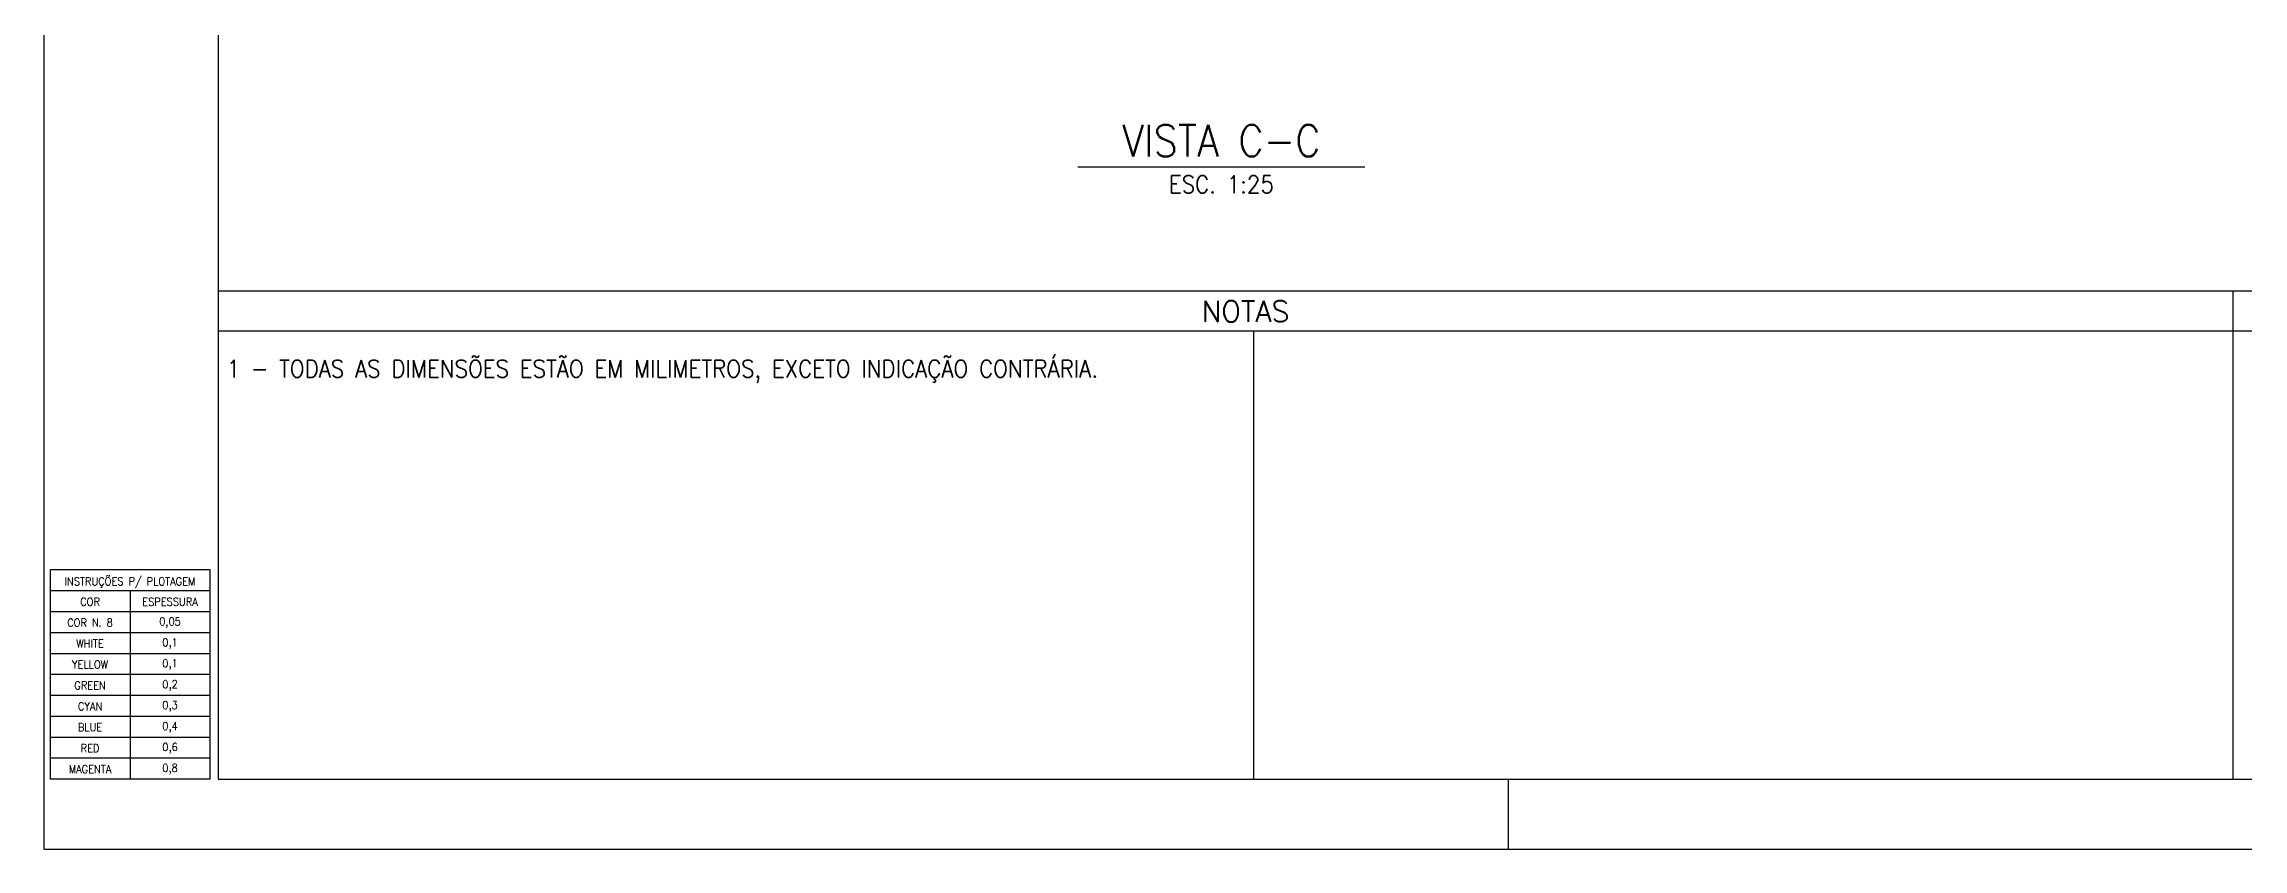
# Model space of a CAD drawing. Extents: x 0 to 21025, y 0 to 14850.
# Drawn here: x 0 to 7885, y 0 to 2885 of the extents above; entities that cross this region are included whole.
import ezdxf
from ezdxf.enums import TextEntityAlignment as Align

# ---------------------------------------------------------------- set-up
doc = ezdxf.new("R2010")
doc.units = 0
doc.header["$LTSCALE"] = 200
doc.header["$MEASUREMENT"] = 0
for name, color, linetype in [('FRL2', 2, 'Continuous'), ('FRL4', 4, 'Continuous'), ('FRL5', 5, 'Continuous'), ('FRL6', 6, 'Continuous'), ('FRL7', 7, 'Continuous'), ('FRR120', 5, 'Continuous'), ('FRR140', 5, 'Continuous'), ('FRR175', 1, 'Continuous'), ('FRR80', 3, 'Continuous'), ('M2', 2, 'Continuous'), ('M3', 3, 'Continuous'), ('M5', 5, 'Continuous')]:
    doc.layers.add(name, color=color, linetype=linetype)
doc.styles.add('100CL', font='romans.shx', dxfattribs={"width": 0.9, "height": 375})
doc.styles.add('175CL', font='ROMANS.shx', dxfattribs={"width": 0.9, "height": 600})
doc.styles.add('R120', font='simplex.shx')
doc.styles.add('R140', font='simplex.shx', dxfattribs={"height": 3.5})
doc.styles.add('R80', font='simplex.shx', dxfattribs={"height": 2})
doc.styles.add('ROMANS', font='romans.shx')

# ---------------------------------------------------------------- blocks, each defined once
blk = doc.blocks.new('A1')
at = {"layer": 'FRL2'}
for p, q in [((173.5, 10), (173.5, 74.3)), ((210, 10), (210, 0))]:
    blk.add_line(p, q, dxfattribs=at)
at = {"layer": 'FRL4', "linetype": 'Continuous'}
blk.add_line((25, 74.3), (471, 74.3), dxfattribs=at)
at = {"layer": 'FRL5'}
blk.add_line((25, 80), (831, 80), dxfattribs=at)
at = {"layer": 'FRL5', "linetype": 'Continuous'}
blk.add_line((314, 10), (314, 80), dxfattribs=at)
at = {"layer": 'FRL6', "linetype": 'Continuous'}
for p, q in [((25, 584), (25, 10)), ((25, 10), (831, 10))]:
    blk.add_line(p, q, dxfattribs=at)
at = {"layer": 'FRL7', "linetype": 'Continuous'}
for p, q in [((0, 594), (0, 0)), ((0, 0), (841, 0))]:
    blk.add_line(p, q, dxfattribs=at)
at = {"layer": 'FRL7'}
for p, q in [((23.82, 40), (0.87, 40)), ((23.82, 37), (0.87, 37)), ((12.34, 37), (12.34, 10)), ((23.82, 34), (0.87, 34)), ((23.82, 31), (0.87, 31)), ((23.82, 28), (0.87, 28)), ((23.82, 25), (0.87, 25)), ((23.82, 22), (0.87, 22)), ((23.82, 19), (0.87, 19)), ((23.82, 16), (0.87, 16)), ((23.82, 13), (0.87, 13)), ((23.82, 10), (0.87, 10))]:
    blk.add_line(p, q, dxfattribs=at)
for points in [[(0.87, 40), (0.87, 10)], [(23.82, 10), (23.82, 40)]]:
    blk.add_lwpolyline(points, dxfattribs=at)
at = {"layer": 'FRL7', "style": 'ROMANS', "width": 0.9}
for s, height, p in [('INSTRUÇÕES P/ PLOTAGEM', 1.1474, (12.34, 38.33)), ('COR', 1.147, (6.61, 35.45)), ('ESPESSURA', 1.147, (18.08, 35.45)), ('COR N. 8', 1.147, (6.61, 32.45)), ('0,05', 1.147, (18.08, 32.45)), ('WHITE', 1.147, (6.61, 29.45)), ('0,1', 1.147, (18.08, 29.45)), ('YELLOW', 1.147, (6.61, 26.45)), ('0,1', 1.147, (18.08, 26.45)), ('GREEN', 1.147, (6.61, 23.45)), ('0,2', 1.147, (18.08, 23.45)), ('CYAN', 1.147, (6.61, 20.45)), ('0,3', 1.147, (18.08, 20.45)), ('BLUE', 1.147, (6.61, 17.45)), ('0,4', 1.147, (18.08, 17.45)), ('RED', 1.147, (6.61, 14.45)), ('0,6', 1.147, (18.08, 14.45)), ('MAGENTA', 1.147, (6.61, 11.45)), ('0,8', 1.147, (18.08, 11.45))]:
    blk.add_text(s, height=height, dxfattribs=at).set_placement(p, align=Align.MIDDLE)
at = {"layer": 'FRR120', "style": 'R120'}
blk.add_text('NOTAS', height=3, dxfattribs=at).set_placement((166.02, 75.57))
for tag, p in [('FASE_DO_PROJETO', (659, 46.29)), ('ÁREA_E/OU_SUBÁREA', (659, 40.79)), ('TÍTULO_DO_DESENHO', (659, 35.29)), ('SUBTÍTULO_1_DO_DESENHO', (659, 29.79)), ('SUBTÍTULO_2_DO_DESENHO', (659, 24.29))]:
    blk.add_attdef(tag, p, '', height=3, dxfattribs=at)
at = {"layer": 'FRR140', "style": 'R140', "width": 0.91}
for tag, p in [('ESCALA', (671, 14.35)), ('REVISÃO', (823.5, 14.68))]:
    blk.add_attdef(tag, text='', height=3.5, dxfattribs=at).set_placement(p, align=Align.MIDDLE)
for tag, p in [('NÚMERO_DA_CONTRATADA', (687.72, 12.6)), ('NUMERO_CBMM', (752.89, 12.6))]:
    blk.add_attdef(tag, p, '', height=3.5, dxfattribs=at)
at = {"layer": 'FRR175', "style": 'R120'}
for tag, p in [('CLASSIFICAÇÃO', (811.83, 67.73)), ('PROJETO', (716.31, 53.59)), ('N_PROJ_SE', (793.5, 53.59)), ('SE', (820.69, 53.59))]:
    blk.add_attdef(tag, text='', height=3, dxfattribs=at).set_placement(p, align=Align.MIDDLE_CENTER)
at = {"layer": 'FRR80', "style": 'R80'}
for tag, p in [('8A_REV', (476, 77.07)), ('EMIS.', (486, 77.07)), ('PROJ.', (585, 77.07)), ('DES.', (597, 77.07)), ('VER.', (609, 77.07)), ('APR.', (621, 77.07)), ('AUT.', (633.01, 77.07)), ('7A_REV', (476, 71.37)), ('EMIS.', (486, 71.37)), ('PROJ.', (585, 71.37)), ('DES.', (597, 71.37)), ('VER.', (609, 71.37)), ('APR.', (621, 71.37)), ('AUT.', (633.01, 71.37)), ('6A_REV', (476, 65.67)), ('EMIS.', (486, 65.67)), ('PROJ.', (585, 65.67)), ('DES.', (597, 65.67)), ('VER.', (609, 65.67)), ('APR.', (621, 65.67)), ('AUT.', (633.01, 65.67)), ('5A_REV', (476, 59.97)), ('EMIS.', (486, 59.97)), ('PROJ.', (585, 59.97)), ('DES.', (597, 59.97)), ('VER.', (609, 59.97)), ('APR.', (621, 59.97)), ('AUT.', (633.01, 59.97)), ('4A_REV', (476, 54.27)), ('EMIS.', (486, 54.27)), ('PROJ.', (585, 54.27)), ('DES.', (597, 54.27)), ('VER.', (609, 54.27)), ('APR.', (621, 54.27)), ('AUT.', (633.01, 54.27)), ('3A_REV', (476, 48.57)), ('EMIS.', (486, 48.57)), ('PROJ.', (585, 48.57)), ('DES.', (597, 48.57)), ('VER.', (609, 48.57)), ('APR.', (621, 48.57)), ('AUT.', (633.01, 48.57)), ('2A_REV', (476, 42.87)), ('EMIS.', (486, 42.87)), ('PROJ.', (585, 42.87)), ('DES.', (597, 42.87)), ('VER.', (609, 42.87)), ('APR.', (621, 42.87)), ('AUT.', (633.01, 42.87)), ('1a_REV', (476, 37.17)), ('EMIS.', (486, 37.17)), ('PROJ.', (585, 37.17)), ('DES.', (597, 37.17)), ('VER.', (609, 37.17)), ('APR.', (621, 37.17)), ('AUT.', (633.01, 37.17))]:
    blk.add_attdef(tag, text='', height=2, dxfattribs=at).set_placement(p, align=Align.MIDDLE)
for p in [(492.61, 76.08), (492.61, 70.38), (492.61, 64.68), (492.61, 58.98), (492.61, 53.28), (492.61, 47.58), (492.61, 41.88), (492.61, 36.18)]:
    blk.add_attdef('DESCRIÇÃO_DA_REVISÃO', p, '', height=2, dxfattribs=at)
at = {"layer": 'FRR80', "style": 'R80', "width": 0.85}
for p in [(648, 77.07), (648, 71.37), (648, 65.67), (648, 59.97), (648, 54.27), (648, 48.57), (648, 42.87), (648, 37.17)]:
    blk.add_attdef('DATA', text='', height=2, dxfattribs=at).set_placement(p, align=Align.MIDDLE)

msp = doc.modelspace()

# ---------------------------------------------------------------- linework, layer by layer
at = {"layer": 'M2'}
msp.add_line((3706.9, 2444.8), (4736.4, 2444.8), dxfattribs=at)

# ---------------------------------------------------------------- block references
at = {"layer": 'M2', "xscale": 25, "yscale": 25, "zscale": 25}
msp.add_blockref('A1', (0, 0), dxfattribs=at)

# ---------------------------------------------------------------- texts
at = {"layer": 'M3', "style": '100CL', "width": 0.9}
msp.add_text('ESC. 1:25', height=62.5, dxfattribs=at).set_placement((4221.6, 2382.3), align=Align.MIDDLE)
msp.add_text('1 - TODAS AS DIMENSÕES ESTÃO EM MILIMETROS, EXCETO INDICAÇÃO CONTRÁRIA.', height=62.5, dxfattribs=at).set_placement((655.1, 1690))
at = {"layer": 'M5', "style": '175CL', "width": 0.9}
msp.add_text('VISTA C-C', height=112.5, dxfattribs=at).set_placement((4221.6, 2538.6), align=Align.MIDDLE_CENTER)

doc.saveas('drawing.dxf')
